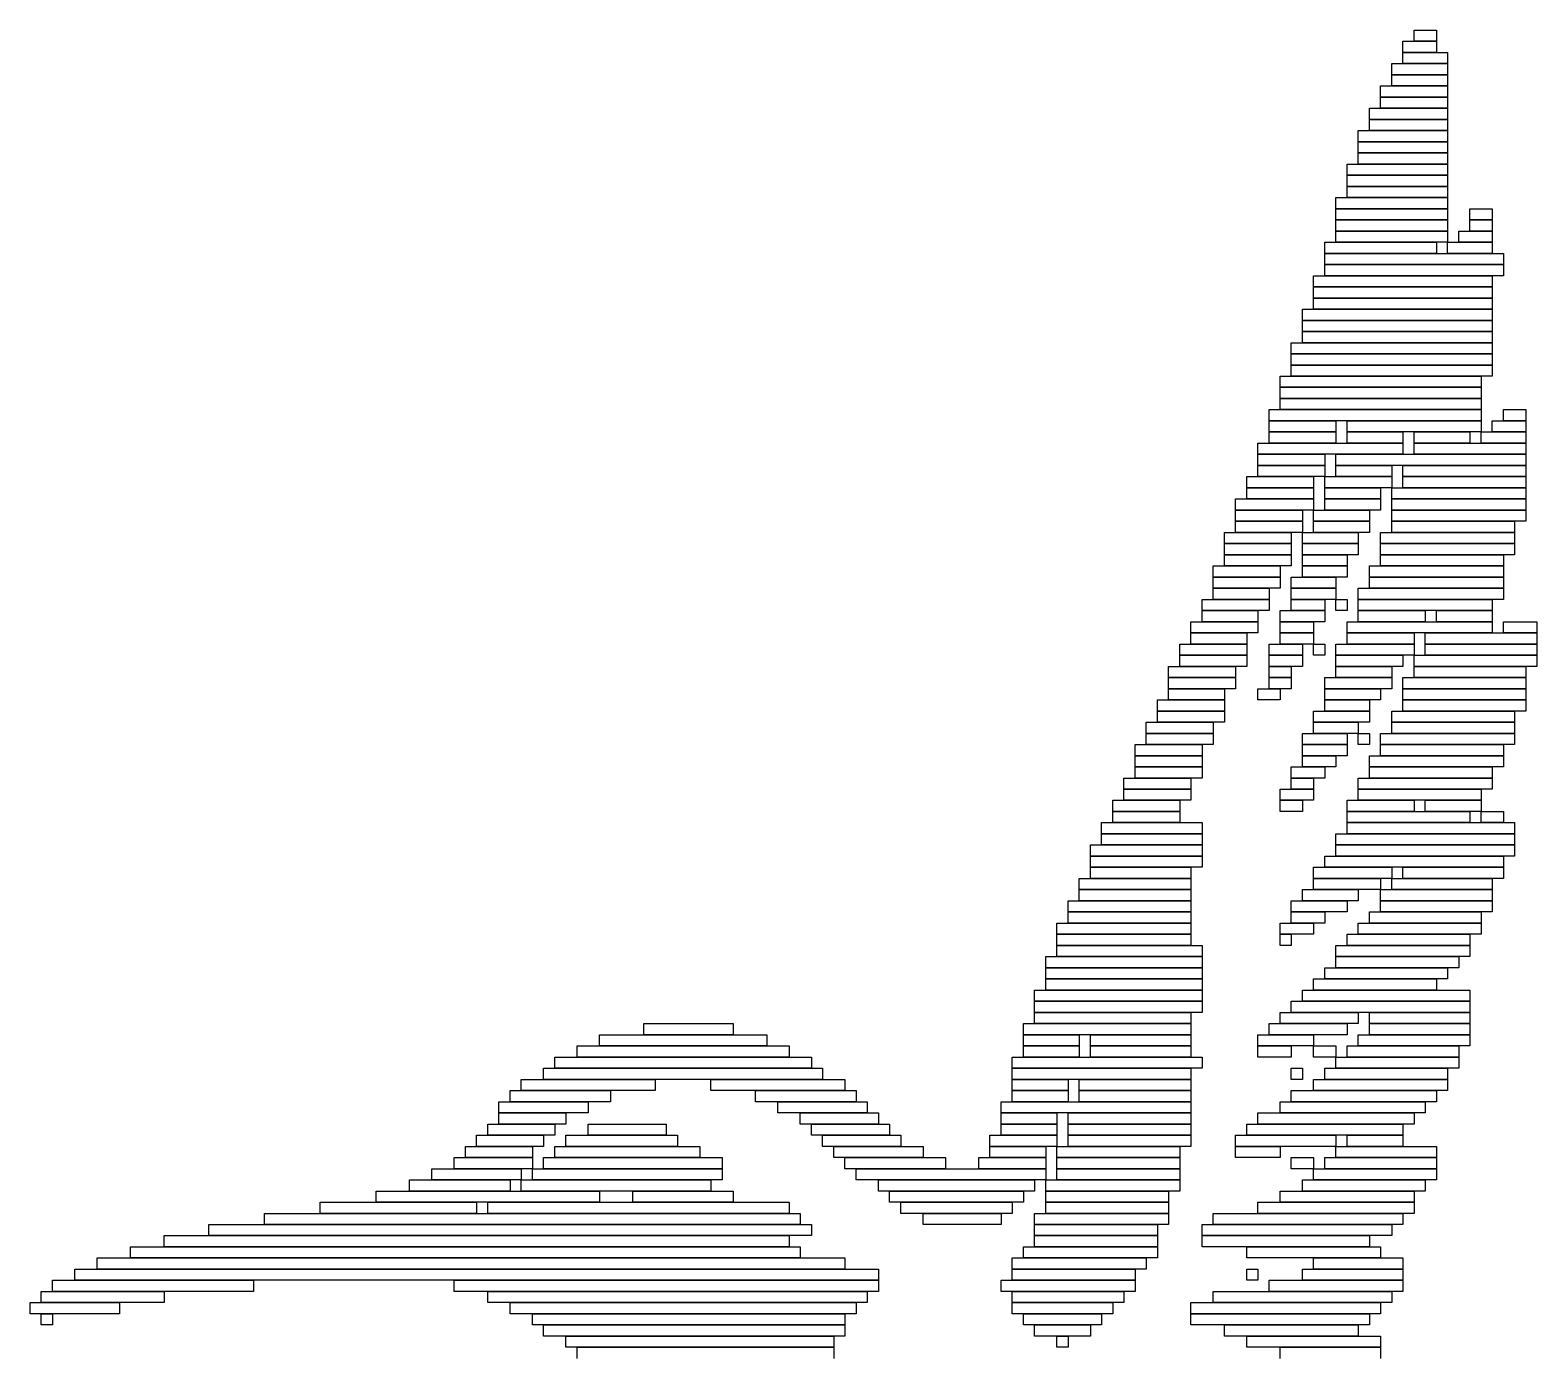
# Model space of a CAD drawing. Extents: x 404 to 600, y 389 to 616.
# Drawn here: x 424 to 559, y 497.5 to 616 of the extents above; entities that cross this region are included whole.
import ezdxf

# ---------------------------------------------------------------- set-up
doc = ezdxf.new("R2010")
doc.units = 0

msp = doc.modelspace()

# ---------------------------------------------------------------- linework, layer by layer
for p, q in [((548, 616), (550, 616)), ((548, 615), (548, 616)), ((550, 616), (550, 615)), ((547, 615), (550, 615)), ((547, 614), (547, 615)), ((550, 615), (548, 615)), ((550, 615), (550, 614)), ((546, 613), (551, 613)), ((546, 612), (546, 613)), ((550, 614), (547, 614)), ((547, 614), (551, 614)), ((547, 613), (547, 614)), ((551, 613), (547, 613)), ((551, 614), (551, 613)), ((551, 613), (551, 612)), ((551, 612), (546, 612)), ((546, 612), (551, 612)), ((546, 611), (546, 612)), ((551, 612), (551, 611)), ((545, 611), (551, 611)), ((545, 610), (545, 611)), ((551, 611), (546, 611)), ((551, 611), (551, 610)), ((544, 609), (551, 609)), ((544, 608), (544, 609)), ((551, 610), (545, 610)), ((545, 610), (551, 610)), ((545, 609), (545, 610)), ((551, 609), (545, 609)), ((551, 610), (551, 609)), ((551, 609), (551, 608)), ((551, 608), (544, 608)), ((544, 608), (551, 608)), ((544, 607), (544, 608)), ((551, 608), (551, 607)), ((543, 607), (551, 607)), ((543, 606), (543, 607)), ((551, 607), (544, 607)), ((551, 607), (551, 606)), ((551, 606), (543, 606)), ((543, 606), (551, 606)), ((543, 605), (543, 606)), ((551, 605), (543, 605)), ((543, 605), (551, 605)), ((543, 604), (543, 605)), ((551, 606), (551, 605)), ((551, 605), (551, 604)), ((542, 604), (551, 604)), ((542, 603), (542, 604)), ((551, 604), (543, 604)), ((551, 604), (551, 603)), ((551, 603), (542, 603)), ((542, 603), (551, 603)), ((542, 602), (542, 603)), ((551, 603), (551, 602)), ((541, 601), (551, 601)), ((541, 600), (541, 601)), ((551, 602), (542, 602)), ((542, 602), (551, 602)), ((542, 601), (542, 602)), ((551, 601), (542, 601)), ((551, 602), (551, 601)), ((551, 601), (551, 600)), ((551, 600), (541, 600)), ((541, 600), (551, 600)), ((541, 599), (541, 600)), ((551, 600), (551, 599)), ((553, 600), (555, 600)), ((553, 599), (553, 600)), ((555, 600), (555, 599)), ((551, 599), (541, 599)), ((541, 599), (551, 599)), ((541, 598), (541, 599)), ((551, 599), (551, 598)), ((555, 599), (553, 599)), ((553, 599), (555, 599)), ((553, 598), (553, 599)), ((555, 599), (555, 598)), ((540, 597), (550, 597)), ((540, 596), (540, 597)), ((551, 598), (541, 598)), ((541, 598), (551, 598)), ((541, 597), (541, 598)), ((551, 597), (541, 597)), ((550, 597), (550, 596)), ((551, 598), (551, 597)), ((551, 597), (555, 597)), ((551, 596), (551, 597)), ((552, 598), (555, 598)), ((552, 597), (552, 598)), ((555, 597), (552, 597)), ((555, 598), (553, 598)), ((555, 598), (555, 597)), ((555, 597), (555, 596)), ((550, 596), (540, 596)), ((540, 596), (556, 596)), ((540, 595), (540, 596)), ((555, 596), (551, 596)), ((556, 596), (556, 595)), ((556, 595), (540, 595)), ((540, 595), (556, 595)), ((540, 594), (540, 595)), ((556, 595), (556, 594)), ((539, 594), (555, 594)), ((539, 593), (539, 594)), ((555, 593), (539, 593)), ((539, 593), (555, 593)), ((539, 592), (539, 593)), ((556, 594), (540, 594)), ((555, 594), (555, 593)), ((555, 593), (555, 592)), ((555, 592), (539, 592)), ((539, 592), (555, 592)), ((539, 591), (539, 592)), ((555, 592), (555, 591)), ((538, 591), (555, 591)), ((538, 590), (538, 591)), ((555, 590), (538, 590)), ((538, 590), (555, 590)), ((538, 589), (538, 590)), ((555, 591), (539, 591)), ((555, 591), (555, 590)), ((555, 590), (555, 589)), ((555, 589), (538, 589)), ((538, 589), (555, 589)), ((538, 588), (538, 589)), ((555, 589), (555, 588)), ((537, 588), (555, 588)), ((537, 587), (537, 588)), ((555, 588), (538, 588)), ((555, 588), (555, 587)), ((555, 587), (537, 587)), ((537, 587), (555, 587)), ((537, 586), (537, 587)), ((555, 586), (537, 586)), ((537, 586), (555, 586)), ((537, 585), (537, 586)), ((555, 587), (555, 586)), ((555, 586), (555, 585)), ((536, 585), (554, 585)), ((536, 584), (536, 585)), ((555, 585), (537, 585)), ((554, 585), (554, 584)), ((554, 584), (536, 584)), ((536, 584), (554, 584)), ((536, 583), (536, 584)), ((554, 584), (554, 583)), ((535, 582), (554, 582)), ((535, 581), (535, 582)), ((554, 583), (536, 583)), ((536, 583), (554, 583)), ((536, 582), (536, 583)), ((554, 582), (536, 582)), ((554, 583), (554, 582)), ((554, 582), (554, 581)), ((556, 582), (558, 582)), ((556, 581), (556, 582)), ((558, 582), (558, 581)), ((554, 581), (535, 581)), ((535, 581), (541, 581)), ((535, 580), (535, 581)), ((541, 581), (541, 580)), ((542, 581), (554, 581)), ((542, 580), (542, 581)), ((554, 581), (554, 580)), ((555, 581), (558, 581)), ((555, 580), (555, 581)), ((558, 581), (556, 581)), ((558, 581), (558, 580)), ((541, 580), (535, 580)), ((535, 580), (541, 580)), ((535, 579), (535, 580)), ((541, 580), (541, 579)), ((554, 580), (542, 580)), ((542, 580), (547, 580)), ((542, 579), (542, 580)), ((547, 580), (547, 579)), ((548, 580), (553, 580)), ((548, 579), (548, 580)), ((553, 580), (553, 579)), ((554, 580), (558, 580)), ((554, 579), (554, 580)), ((558, 580), (555, 580)), ((558, 580), (558, 579)), ((534, 579), (547, 579)), ((534, 578), (534, 579)), ((547, 578), (534, 578)), ((534, 578), (540, 578)), ((534, 577), (534, 578)), ((541, 579), (535, 579)), ((540, 578), (540, 577)), ((541, 578), (558, 578)), ((541, 577), (541, 578)), ((547, 579), (542, 579)), ((547, 579), (547, 578)), ((553, 579), (548, 579)), ((548, 579), (558, 579)), ((548, 578), (548, 579)), ((558, 578), (548, 578)), ((558, 579), (554, 579)), ((558, 579), (558, 578)), ((558, 578), (558, 577)), ((540, 577), (534, 577)), ((534, 577), (540, 577)), ((534, 576), (534, 577)), ((540, 577), (540, 576)), ((558, 577), (541, 577)), ((541, 577), (546, 577)), ((541, 576), (541, 577)), ((546, 577), (546, 576)), ((547, 577), (558, 577)), ((547, 576), (547, 577)), ((558, 577), (558, 576)), ((533, 576), (539, 576)), ((533, 575), (533, 576)), ((540, 576), (534, 576)), ((539, 576), (539, 575)), ((540, 576), (546, 576)), ((540, 575), (540, 576)), ((546, 576), (541, 576)), ((546, 576), (546, 575)), ((558, 576), (547, 576)), ((547, 576), (558, 576)), ((547, 575), (547, 576)), ((558, 576), (558, 575)), ((532, 574), (539, 574)), ((532, 573), (532, 574)), ((539, 575), (533, 575)), ((533, 575), (539, 575)), ((533, 574), (533, 575)), ((539, 574), (533, 574)), ((539, 575), (539, 574)), ((539, 574), (539, 573)), ((546, 575), (540, 575)), ((540, 575), (545, 575)), ((540, 574), (540, 575)), ((545, 574), (540, 574)), ((540, 574), (545, 574)), ((540, 573), (540, 574)), ((545, 575), (545, 574)), ((545, 574), (545, 573)), ((546, 575), (558, 575)), ((546, 574), (546, 575)), ((558, 574), (546, 574)), ((546, 574), (558, 574)), ((546, 573), (546, 574)), ((558, 575), (547, 575)), ((558, 575), (558, 574)), ((558, 574), (558, 573)), ((539, 573), (532, 573)), ((532, 573), (538, 573)), ((532, 572), (532, 573)), ((538, 573), (538, 572)), ((539, 573), (544, 573)), ((539, 572), (539, 573)), ((545, 573), (540, 573)), ((544, 573), (544, 572)), ((558, 573), (546, 573)), ((546, 573), (558, 573)), ((546, 572), (546, 573)), ((558, 573), (558, 572)), ((538, 572), (532, 572)), ((532, 572), (538, 572)), ((532, 571), (532, 572)), ((538, 572), (538, 571)), ((544, 572), (539, 572)), ((539, 572), (544, 572)), ((539, 571), (539, 572)), ((544, 572), (544, 571)), ((558, 572), (546, 572)), ((546, 572), (557, 572)), ((546, 571), (546, 572)), ((557, 572), (557, 571)), ((531, 571), (537, 571)), ((531, 570), (531, 571)), ((537, 570), (531, 570)), ((531, 570), (537, 570)), ((531, 569), (531, 570)), ((538, 571), (532, 571)), ((537, 571), (537, 570)), ((537, 570), (537, 569)), ((538, 571), (543, 571)), ((538, 570), (538, 571)), ((543, 570), (538, 570)), ((538, 570), (543, 570)), ((538, 569), (538, 570)), ((544, 571), (539, 571)), ((543, 571), (543, 570)), ((543, 570), (543, 569)), ((545, 571), (557, 571)), ((545, 570), (545, 571)), ((557, 570), (545, 570)), ((545, 570), (557, 570)), ((545, 569), (545, 570)), ((557, 571), (546, 571)), ((557, 571), (557, 570)), ((557, 570), (557, 569)), ((537, 569), (531, 569)), ((531, 569), (537, 569)), ((531, 568), (531, 569)), ((537, 569), (537, 568)), ((543, 569), (538, 569)), ((538, 569), (542, 569)), ((538, 568), (538, 569)), ((542, 569), (542, 568)), ((557, 569), (545, 569)), ((545, 569), (556, 569)), ((545, 568), (545, 569)), ((556, 569), (556, 568)), ((530, 568), (536, 568)), ((530, 567), (530, 568)), ((536, 567), (530, 567)), ((530, 567), (536, 567)), ((530, 566), (530, 567)), ((537, 568), (531, 568)), ((536, 568), (536, 567)), ((536, 567), (536, 566)), ((537, 567), (541, 567)), ((537, 566), (537, 567)), ((542, 568), (538, 568)), ((538, 568), (542, 568)), ((538, 567), (538, 568)), ((542, 567), (538, 567)), ((541, 567), (541, 566)), ((542, 568), (542, 567)), ((544, 568), (556, 568)), ((544, 567), (544, 568)), ((556, 567), (544, 567)), ((544, 567), (556, 567)), ((544, 566), (544, 567)), ((556, 568), (545, 568)), ((556, 568), (556, 567)), ((556, 567), (556, 566)), ((536, 566), (530, 566)), ((530, 566), (535, 566)), ((530, 565), (530, 566)), ((535, 566), (535, 565)), ((541, 566), (537, 566)), ((537, 566), (541, 566)), ((537, 565), (537, 566)), ((541, 566), (541, 565)), ((543, 566), (556, 566)), ((543, 565), (543, 566)), ((556, 566), (544, 566)), ((556, 566), (556, 565)), ((529, 565), (535, 565)), ((529, 564), (529, 565)), ((535, 565), (530, 565)), ((535, 565), (535, 564)), ((541, 565), (537, 565)), ((537, 565), (540, 565)), ((537, 564), (537, 565)), ((540, 565), (540, 564)), ((541, 565), (542, 565)), ((541, 564), (541, 565)), ((542, 565), (542, 564)), ((556, 565), (543, 565)), ((543, 565), (555, 565)), ((543, 564), (543, 565)), ((555, 565), (555, 564)), ((528, 563), (534, 563)), ((528, 562), (528, 563)), ((535, 564), (529, 564)), ((529, 564), (534, 564)), ((529, 563), (529, 564)), ((534, 563), (529, 563)), ((534, 564), (534, 563)), ((534, 563), (534, 562)), ((536, 564), (540, 564)), ((536, 563), (536, 564)), ((540, 563), (536, 563)), ((536, 563), (539, 563)), ((536, 562), (536, 563)), ((540, 564), (537, 564)), ((539, 563), (539, 562)), ((540, 564), (540, 563)), ((542, 564), (541, 564)), ((542, 563), (555, 563)), ((542, 562), (542, 563)), ((555, 564), (543, 564)), ((543, 564), (549, 564)), ((543, 563), (543, 564)), ((549, 563), (543, 563)), ((549, 564), (549, 563)), ((550, 564), (555, 564)), ((550, 563), (550, 564)), ((555, 563), (550, 563)), ((555, 564), (555, 563)), ((555, 563), (555, 562)), ((556, 563), (559, 563)), ((556, 562), (556, 563)), ((559, 563), (559, 562)), ((534, 562), (528, 562)), ((528, 562), (533, 562)), ((528, 561), (528, 562)), ((533, 562), (533, 561)), ((539, 562), (536, 562)), ((536, 562), (539, 562)), ((536, 561), (536, 562)), ((539, 562), (539, 561)), ((555, 562), (542, 562)), ((542, 562), (548, 562)), ((542, 561), (542, 562)), ((548, 562), (548, 561)), ((549, 562), (559, 562)), ((549, 561), (549, 562)), ((559, 562), (556, 562)), ((559, 562), (559, 561)), ((527, 561), (533, 561)), ((527, 560), (527, 561)), ((533, 561), (528, 561)), ((533, 561), (533, 560)), ((535, 561), (538, 561)), ((535, 560), (535, 561)), ((539, 561), (536, 561)), ((538, 561), (538, 560)), ((539, 561), (540, 561)), ((539, 560), (539, 561)), ((540, 561), (540, 560)), ((541, 561), (548, 561)), ((541, 560), (541, 561)), ((548, 561), (542, 561)), ((548, 561), (548, 560)), ((559, 561), (549, 561)), ((549, 561), (559, 561)), ((549, 560), (549, 561)), ((559, 561), (559, 560)), ((526, 559), (532, 559)), ((526, 558), (526, 559)), ((533, 560), (527, 560)), ((527, 560), (533, 560)), ((527, 559), (527, 560)), ((533, 559), (527, 559)), ((532, 559), (532, 558)), ((533, 560), (533, 559)), ((538, 560), (535, 560)), ((535, 560), (538, 560)), ((535, 559), (535, 560)), ((538, 559), (535, 559)), ((535, 559), (537, 559)), ((535, 558), (535, 559)), ((537, 559), (537, 558)), ((538, 560), (538, 559)), ((540, 560), (539, 560)), ((548, 560), (541, 560)), ((541, 560), (547, 560)), ((541, 559), (541, 560)), ((547, 559), (541, 559)), ((541, 559), (546, 559)), ((541, 558), (541, 559)), ((546, 559), (546, 558)), ((547, 560), (547, 559)), ((548, 560), (559, 560)), ((548, 559), (548, 560)), ((559, 559), (548, 559)), ((548, 559), (558, 559)), ((548, 558), (548, 559)), ((559, 560), (549, 560)), ((558, 559), (558, 558)), ((559, 560), (559, 559)), ((532, 558), (526, 558)), ((526, 558), (532, 558)), ((526, 557), (526, 558)), ((532, 558), (532, 557)), ((537, 558), (535, 558)), ((535, 558), (537, 558)), ((535, 557), (535, 558)), ((537, 558), (537, 557)), ((540, 558), (546, 558)), ((540, 557), (540, 558)), ((546, 558), (541, 558)), ((546, 558), (546, 557)), ((547, 558), (558, 558)), ((547, 557), (547, 558)), ((558, 558), (548, 558)), ((558, 558), (558, 557)), ((532, 557), (526, 557)), ((526, 557), (531, 557)), ((526, 556), (526, 557)), ((531, 557), (531, 556)), ((534, 557), (536, 557)), ((534, 556), (534, 557)), ((537, 557), (535, 557)), ((536, 557), (536, 556)), ((546, 557), (540, 557)), ((540, 557), (545, 557)), ((540, 556), (540, 557)), ((545, 557), (545, 556)), ((558, 557), (547, 557)), ((547, 557), (558, 557)), ((547, 556), (547, 557)), ((558, 557), (558, 556)), ((525, 556), (531, 556)), ((525, 555), (525, 556)), ((531, 555), (525, 555)), ((525, 555), (531, 555)), ((525, 554), (525, 555)), ((531, 556), (526, 556)), ((531, 556), (531, 555)), ((531, 555), (531, 554)), ((536, 556), (534, 556)), ((539, 555), (544, 555)), ((539, 554), (539, 555)), ((545, 556), (540, 556)), ((540, 556), (544, 556)), ((540, 555), (540, 556)), ((544, 555), (540, 555)), ((544, 556), (544, 555)), ((544, 555), (544, 554)), ((546, 555), (557, 555)), ((546, 554), (546, 555)), ((558, 556), (547, 556)), ((547, 556), (558, 556)), ((547, 555), (547, 556)), ((558, 555), (547, 555)), ((557, 555), (557, 554)), ((558, 556), (558, 555)), ((524, 554), (530, 554)), ((524, 553), (524, 554)), ((531, 554), (525, 554)), ((530, 554), (530, 553)), ((544, 554), (539, 554)), ((539, 554), (543, 554)), ((539, 553), (539, 554)), ((543, 554), (543, 553)), ((557, 554), (546, 554)), ((546, 554), (557, 554)), ((546, 553), (546, 554)), ((557, 554), (557, 553)), ((530, 553), (524, 553)), ((524, 553), (530, 553)), ((524, 552), (524, 553)), ((530, 553), (530, 552)), ((538, 553), (542, 553)), ((538, 552), (538, 553)), ((543, 553), (539, 553)), ((542, 553), (542, 552)), ((543, 553), (544, 553)), ((543, 552), (543, 553)), ((544, 553), (544, 552)), ((545, 553), (557, 553)), ((545, 552), (545, 553)), ((557, 553), (546, 553)), ((557, 553), (557, 552)), ((523, 552), (529, 552)), ((523, 551), (523, 552)), ((529, 551), (523, 551)), ((523, 551), (529, 551)), ((523, 550), (523, 551)), ((530, 552), (524, 552)), ((529, 552), (529, 551)), ((529, 551), (529, 550)), ((542, 552), (538, 552)), ((538, 552), (542, 552)), ((538, 551), (538, 552)), ((542, 551), (538, 551)), ((538, 551), (541, 551)), ((538, 550), (538, 551)), ((541, 551), (541, 550)), ((542, 552), (542, 551)), ((544, 552), (543, 552)), ((544, 551), (556, 551)), ((544, 550), (544, 551)), ((557, 552), (545, 552)), ((545, 552), (556, 552)), ((545, 551), (545, 552)), ((556, 551), (545, 551)), ((556, 552), (556, 551)), ((556, 551), (556, 550)), ((529, 550), (523, 550)), ((523, 550), (529, 550)), ((523, 549), (523, 550)), ((529, 550), (529, 549)), ((537, 550), (540, 550)), ((537, 549), (537, 550)), ((541, 550), (538, 550)), ((540, 550), (540, 549)), ((556, 550), (544, 550)), ((544, 550), (555, 550)), ((544, 549), (544, 550)), ((555, 550), (555, 549)), ((522, 549), (528, 549)), ((522, 548), (522, 549)), ((529, 549), (523, 549)), ((528, 549), (528, 548)), ((540, 549), (537, 549)), ((537, 549), (539, 549)), ((537, 548), (537, 549)), ((539, 549), (539, 548)), ((543, 549), (555, 549)), ((543, 548), (543, 549)), ((555, 549), (544, 549)), ((555, 549), (555, 548)), ((521, 547), (527, 547)), ((521, 546), (521, 547)), ((528, 548), (522, 548)), ((522, 548), (528, 548)), ((522, 547), (522, 548)), ((528, 547), (522, 547)), ((527, 547), (527, 546)), ((528, 548), (528, 547)), ((536, 548), (539, 548)), ((536, 547), (536, 548)), ((539, 547), (536, 547)), ((536, 547), (538, 547)), ((536, 546), (536, 547)), ((539, 548), (537, 548)), ((538, 547), (538, 546)), ((539, 548), (539, 547)), ((542, 547), (548, 547)), ((542, 546), (542, 547)), ((555, 548), (543, 548)), ((543, 548), (554, 548)), ((543, 547), (543, 548)), ((554, 547), (543, 547)), ((548, 547), (548, 546)), ((549, 547), (554, 547)), ((549, 546), (549, 547)), ((554, 548), (554, 547)), ((554, 547), (554, 546)), ((527, 546), (521, 546)), ((521, 546), (527, 546)), ((521, 545), (521, 546)), ((527, 546), (527, 545)), ((538, 546), (536, 546)), ((548, 546), (542, 546)), ((542, 546), (553, 546)), ((542, 545), (542, 546)), ((554, 546), (549, 546)), ((553, 546), (553, 545)), ((554, 546), (556, 546)), ((554, 545), (554, 546)), ((556, 546), (556, 545)), ((520, 545), (529, 545)), ((520, 544), (520, 545)), ((527, 545), (521, 545)), ((529, 545), (529, 544)), ((553, 545), (542, 545)), ((542, 545), (557, 545)), ((542, 544), (542, 545)), ((556, 545), (554, 545)), ((557, 545), (557, 544)), ((519, 543), (529, 543)), ((519, 542), (519, 543)), ((529, 544), (520, 544)), ((520, 544), (529, 544)), ((520, 543), (520, 544)), ((529, 543), (520, 543)), ((529, 544), (529, 543)), ((529, 543), (529, 542)), ((541, 544), (557, 544)), ((541, 543), (541, 544)), ((557, 543), (541, 543)), ((541, 543), (557, 543)), ((541, 542), (541, 543)), ((557, 544), (542, 544)), ((557, 544), (557, 543)), ((557, 543), (557, 542)), ((529, 542), (519, 542)), ((519, 542), (529, 542)), ((519, 541), (519, 542)), ((529, 542), (529, 541)), ((540, 542), (556, 542)), ((540, 541), (540, 542)), ((557, 542), (541, 542)), ((556, 542), (556, 541)), ((518, 540), (528, 540)), ((518, 539), (518, 540)), ((529, 541), (519, 541)), ((519, 541), (528, 541)), ((519, 540), (519, 541)), ((528, 540), (519, 540)), ((528, 541), (528, 540)), ((528, 540), (528, 539)), ((539, 541), (546, 541)), ((539, 540), (539, 541)), ((546, 540), (539, 540)), ((539, 540), (545, 540)), ((539, 539), (539, 540)), ((556, 541), (540, 541)), ((545, 540), (545, 539)), ((546, 541), (546, 540)), ((546, 540), (555, 540)), ((546, 539), (546, 540)), ((547, 541), (556, 541)), ((547, 540), (547, 541)), ((556, 540), (547, 540)), ((555, 540), (555, 539)), ((556, 541), (556, 540)), ((528, 539), (518, 539)), ((518, 539), (528, 539)), ((518, 538), (518, 539)), ((528, 539), (528, 538)), ((538, 539), (543, 539)), ((538, 538), (538, 539)), ((545, 539), (539, 539)), ((543, 539), (543, 538)), ((545, 539), (555, 539)), ((545, 538), (545, 539)), ((555, 539), (546, 539)), ((555, 539), (555, 538)), ((517, 538), (528, 538)), ((517, 537), (517, 538)), ((528, 538), (518, 538)), ((528, 538), (528, 537)), ((537, 538), (542, 538)), ((537, 537), (537, 538)), ((543, 538), (538, 538)), ((542, 538), (542, 537)), ((555, 538), (545, 538)), ((545, 538), (555, 538)), ((545, 537), (545, 538)), ((555, 538), (555, 537)), ((516, 536), (528, 536)), ((516, 535), (516, 536)), ((528, 537), (517, 537)), ((517, 537), (528, 537)), ((517, 536), (517, 537)), ((528, 536), (517, 536)), ((528, 537), (528, 536)), ((528, 536), (528, 535)), ((536, 536), (539, 536)), ((536, 535), (536, 536)), ((542, 537), (537, 537)), ((537, 537), (540, 537)), ((537, 536), (537, 537)), ((540, 536), (537, 536)), ((539, 536), (539, 535)), ((540, 537), (540, 536)), ((543, 536), (554, 536)), ((543, 535), (543, 536)), ((544, 537), (554, 537)), ((544, 536), (544, 537)), ((554, 536), (544, 536)), ((555, 537), (545, 537)), ((554, 537), (554, 536)), ((554, 536), (554, 535)), ((528, 535), (516, 535)), ((516, 535), (528, 535)), ((516, 534), (516, 535)), ((528, 535), (528, 534)), ((539, 535), (536, 535)), ((536, 535), (537, 535)), ((536, 534), (536, 535)), ((537, 535), (537, 534)), ((542, 535), (553, 535)), ((542, 534), (542, 535)), ((554, 535), (543, 535)), ((553, 535), (553, 534)), ((528, 534), (516, 534)), ((516, 534), (529, 534)), ((516, 533), (516, 534)), ((529, 534), (529, 533)), ((537, 534), (536, 534)), ((541, 534), (553, 534)), ((541, 533), (541, 534)), ((553, 534), (542, 534)), ((553, 534), (553, 533)), ((515, 533), (529, 533)), ((515, 532), (515, 533)), ((529, 532), (515, 532)), ((515, 532), (529, 532)), ((515, 531), (515, 532)), ((529, 533), (516, 533)), ((529, 533), (529, 532)), ((529, 532), (529, 531)), ((540, 532), (551, 532)), ((540, 531), (540, 532)), ((553, 533), (541, 533)), ((541, 533), (552, 533)), ((541, 532), (541, 533)), ((552, 532), (541, 532)), ((551, 532), (551, 531)), ((552, 533), (552, 532)), ((529, 531), (515, 531)), ((515, 531), (529, 531)), ((515, 530), (515, 531)), ((529, 531), (529, 530)), ((539, 531), (550, 531)), ((539, 530), (539, 531)), ((551, 531), (540, 531)), ((550, 531), (550, 530)), ((514, 530), (529, 530)), ((514, 529), (514, 530)), ((529, 530), (515, 530)), ((529, 530), (529, 529)), ((538, 530), (553, 530)), ((538, 529), (538, 530)), ((550, 530), (539, 530)), ((553, 530), (553, 529)), ((529, 529), (514, 529)), ((514, 529), (529, 529)), ((514, 528), (514, 529)), ((529, 528), (514, 528)), ((514, 528), (528, 528)), ((514, 527), (514, 528)), ((528, 528), (528, 527)), ((529, 529), (529, 528)), ((536, 528), (543, 528)), ((536, 527), (536, 528)), ((537, 529), (553, 529)), ((537, 528), (537, 529)), ((553, 528), (537, 528)), ((553, 529), (538, 529)), ((543, 528), (543, 527)), ((544, 528), (553, 528)), ((544, 527), (544, 528)), ((553, 529), (553, 528)), ((553, 528), (553, 527)), ((479, 527), (487, 527)), ((479, 526), (479, 527)), ((487, 527), (487, 526)), ((513, 527), (528, 527)), ((513, 526), (513, 527)), ((528, 527), (514, 527)), ((528, 527), (528, 526)), ((535, 527), (542, 527)), ((535, 526), (535, 527)), ((543, 527), (536, 527)), ((542, 527), (542, 526)), ((553, 527), (544, 527)), ((544, 527), (553, 527)), ((544, 526), (544, 527)), ((553, 527), (553, 526)), ((475, 526), (490, 526)), ((475, 525), (475, 526)), ((487, 526), (479, 526)), ((490, 526), (490, 525)), ((528, 526), (513, 526)), ((513, 526), (518, 526)), ((513, 525), (513, 526)), ((518, 526), (518, 525)), ((519, 526), (528, 526)), ((519, 525), (519, 526)), ((528, 526), (528, 525)), ((534, 526), (539, 526)), ((534, 525), (534, 526)), ((542, 526), (535, 526)), ((539, 526), (539, 525)), ((543, 526), (553, 526)), ((543, 525), (543, 526)), ((553, 526), (544, 526)), ((553, 526), (553, 525)), ((471, 524), (494, 524)), ((471, 523), (471, 524)), ((473, 525), (492, 525)), ((473, 524), (473, 525)), ((492, 524), (473, 524)), ((490, 525), (475, 525)), ((492, 525), (492, 524)), ((494, 524), (494, 523)), ((512, 524), (529, 524)), ((512, 523), (512, 524)), ((518, 525), (513, 525)), ((513, 525), (518, 525)), ((513, 524), (513, 525)), ((518, 524), (513, 524)), ((518, 525), (518, 524)), ((528, 525), (519, 525)), ((519, 525), (528, 525)), ((519, 524), (519, 525)), ((528, 524), (519, 524)), ((528, 525), (528, 524)), ((529, 524), (529, 523)), ((539, 525), (534, 525)), ((534, 525), (537, 525)), ((534, 524), (534, 525)), ((537, 524), (534, 524)), ((537, 525), (537, 524)), ((539, 525), (541, 525)), ((539, 524), (539, 525)), ((541, 524), (539, 524)), ((541, 525), (541, 524)), ((541, 524), (552, 524)), ((541, 523), (541, 524)), ((542, 525), (552, 525)), ((542, 524), (542, 525)), ((552, 524), (542, 524)), ((553, 525), (543, 525)), ((552, 525), (552, 524)), ((552, 524), (552, 523)), ((470, 523), (495, 523)), ((470, 522), (470, 523)), ((494, 523), (471, 523)), ((495, 523), (495, 522)), ((529, 523), (512, 523)), ((512, 523), (528, 523)), ((512, 522), (512, 523)), ((528, 523), (528, 522)), ((537, 523), (538, 523)), ((537, 522), (537, 523)), ((538, 523), (538, 522)), ((540, 523), (551, 523)), ((540, 522), (540, 523)), ((552, 523), (541, 523)), ((551, 523), (551, 522)), ((468, 522), (480, 522)), ((468, 521), (468, 522)), ((495, 522), (470, 522)), ((480, 522), (480, 521)), ((485, 522), (497, 522)), ((485, 521), (485, 522)), ((497, 522), (497, 521)), ((528, 522), (512, 522)), ((512, 522), (517, 522)), ((512, 521), (512, 522)), ((517, 522), (517, 521)), ((518, 522), (528, 522)), ((518, 521), (518, 522)), ((528, 522), (528, 521)), ((538, 522), (537, 522)), ((539, 522), (551, 522)), ((539, 521), (539, 522)), ((551, 522), (540, 522)), ((551, 522), (551, 521)), ((466, 520), (474, 520)), ((466, 519), (466, 520)), ((467, 521), (476, 521)), ((467, 520), (467, 521)), ((476, 520), (467, 520)), ((480, 521), (468, 521)), ((474, 520), (474, 519)), ((476, 521), (476, 520)), ((497, 521), (485, 521)), ((489, 521), (498, 521)), ((489, 520), (489, 521)), ((498, 520), (489, 520)), ((491, 520), (499, 520)), ((491, 519), (491, 520)), ((498, 521), (498, 520)), ((499, 520), (499, 519)), ((511, 520), (528, 520)), ((511, 519), (511, 520)), ((517, 521), (512, 521)), ((512, 521), (517, 521)), ((512, 520), (512, 521)), ((517, 520), (512, 520)), ((517, 521), (517, 520)), ((528, 521), (518, 521)), ((518, 521), (528, 521)), ((518, 520), (518, 521)), ((528, 520), (518, 520)), ((528, 521), (528, 520)), ((528, 520), (528, 519)), ((536, 520), (549, 520)), ((536, 519), (536, 520)), ((537, 521), (550, 521)), ((537, 520), (537, 521)), ((550, 520), (537, 520)), ((551, 521), (539, 521)), ((549, 520), (549, 519)), ((550, 521), (550, 520)), ((474, 519), (466, 519)), ((466, 519), (472, 519)), ((466, 518), (466, 519)), ((472, 519), (472, 518)), ((499, 519), (491, 519)), ((493, 519), (500, 519)), ((493, 518), (493, 519)), ((500, 519), (500, 518)), ((528, 519), (511, 519)), ((511, 519), (516, 519)), ((511, 518), (511, 519)), ((516, 519), (516, 518)), ((517, 519), (528, 519)), ((517, 518), (517, 519)), ((528, 519), (528, 518)), ((534, 519), (548, 519)), ((534, 518), (534, 519)), ((549, 519), (536, 519)), ((548, 519), (548, 518)), ((465, 518), (471, 518)), ((465, 517), (465, 518)), ((472, 518), (466, 518)), ((471, 518), (471, 517)), ((474, 518), (481, 518)), ((474, 517), (474, 518)), ((481, 518), (481, 517)), ((500, 518), (493, 518)), ((494, 518), (501, 518)), ((494, 517), (494, 518)), ((501, 518), (501, 517)), ((516, 518), (511, 518)), ((511, 518), (516, 518)), ((511, 517), (511, 518)), ((516, 518), (516, 517)), ((528, 518), (517, 518)), ((517, 518), (528, 518)), ((517, 517), (517, 518)), ((528, 518), (528, 517)), ((533, 518), (547, 518)), ((533, 517), (533, 518)), ((548, 518), (534, 518)), ((547, 518), (547, 517)), ((463, 516), (469, 516)), ((463, 515), (463, 516)), ((464, 517), (470, 517)), ((464, 516), (464, 517)), ((470, 516), (464, 516)), ((471, 517), (465, 517)), ((469, 516), (469, 515)), ((470, 517), (470, 516)), ((471, 516), (484, 516)), ((471, 515), (471, 516)), ((472, 517), (482, 517)), ((472, 516), (472, 517)), ((482, 516), (472, 516)), ((481, 517), (474, 517)), ((482, 517), (482, 516)), ((484, 516), (484, 515)), ((501, 517), (494, 517)), ((495, 517), (502, 517)), ((495, 516), (495, 517)), ((502, 516), (495, 516)), ((496, 516), (504, 516)), ((496, 515), (496, 516)), ((502, 517), (502, 516)), ((504, 516), (504, 515)), ((510, 517), (516, 517)), ((510, 516), (510, 517)), ((516, 516), (510, 516)), ((510, 516), (515, 516)), ((510, 515), (510, 516)), ((516, 517), (511, 517)), ((515, 516), (515, 515)), ((516, 517), (516, 516)), ((516, 516), (527, 516)), ((516, 515), (516, 516)), ((528, 517), (517, 517)), ((517, 517), (528, 517)), ((517, 516), (517, 517)), ((528, 516), (517, 516)), ((527, 516), (527, 515)), ((528, 517), (528, 516)), ((532, 517), (541, 517)), ((532, 516), (532, 517)), ((541, 516), (532, 516)), ((532, 516), (536, 516)), ((532, 515), (532, 516)), ((547, 517), (533, 517)), ((536, 516), (536, 515)), ((541, 517), (541, 516)), ((541, 516), (550, 516)), ((541, 515), (541, 516)), ((542, 517), (547, 517)), ((542, 516), (542, 517)), ((547, 516), (542, 516)), ((547, 517), (547, 516)), ((550, 516), (550, 515)), ((462, 515), (469, 515)), ((462, 514), (462, 515)), ((469, 515), (463, 515)), ((469, 515), (469, 514)), ((470, 515), (486, 515)), ((470, 514), (470, 515)), ((484, 515), (471, 515)), ((486, 515), (486, 514)), ((504, 515), (496, 515)), ((497, 515), (506, 515)), ((497, 514), (497, 515)), ((506, 515), (506, 514)), ((509, 515), (515, 515)), ((509, 514), (509, 515)), ((515, 515), (510, 515)), ((515, 515), (515, 514)), ((527, 515), (516, 515)), ((516, 515), (527, 515)), ((516, 514), (516, 515)), ((527, 515), (527, 514)), ((536, 515), (532, 515)), ((537, 515), (539, 515)), ((537, 514), (537, 515)), ((539, 515), (539, 514)), ((540, 515), (550, 515)), ((540, 514), (540, 515)), ((550, 515), (541, 515)), ((550, 515), (550, 514)), ((458, 513), (467, 513)), ((458, 512), (458, 513)), ((460, 514), (468, 514)), ((460, 513), (460, 514)), ((468, 513), (460, 513)), ((469, 514), (462, 514)), ((467, 513), (467, 512)), ((468, 514), (468, 513)), ((468, 513), (485, 513)), ((468, 512), (468, 513)), ((469, 514), (486, 514)), ((469, 513), (469, 514)), ((486, 513), (469, 513)), ((486, 514), (470, 514)), ((485, 513), (485, 512)), ((486, 514), (486, 513)), ((506, 514), (497, 514)), ((498, 514), (515, 514)), ((498, 513), (498, 514)), ((515, 513), (498, 513)), ((500, 513), (514, 513)), ((500, 512), (500, 513)), ((515, 514), (509, 514)), ((514, 513), (514, 512)), ((515, 514), (515, 513)), ((515, 513), (527, 513)), ((515, 512), (515, 513)), ((527, 514), (516, 514)), ((516, 514), (527, 514)), ((516, 513), (516, 514)), ((527, 513), (516, 513)), ((527, 514), (527, 513)), ((527, 513), (527, 512)), ((539, 514), (537, 514)), ((538, 513), (549, 513)), ((538, 512), (538, 513)), ((539, 514), (550, 514)), ((539, 513), (539, 514)), ((550, 513), (539, 513)), ((550, 514), (540, 514)), ((549, 513), (549, 512)), ((550, 514), (550, 513)), ((455, 512), (475, 512)), ((455, 511), (455, 512)), ((467, 512), (458, 512)), ((485, 512), (468, 512)), ((475, 512), (475, 511)), ((478, 512), (487, 512)), ((478, 511), (478, 512)), ((487, 512), (487, 511)), ((514, 512), (500, 512)), ((501, 512), (513, 512)), ((501, 511), (501, 512)), ((513, 512), (513, 511)), ((527, 512), (515, 512)), ((515, 512), (526, 512)), ((515, 511), (515, 512)), ((526, 512), (526, 511)), ((536, 512), (548, 512)), ((536, 511), (536, 512)), ((549, 512), (538, 512)), ((548, 512), (548, 511)), ((450, 511), (464, 511)), ((450, 510), (450, 511)), ((475, 511), (455, 511)), ((464, 511), (464, 510)), ((465, 511), (492, 511)), ((465, 510), (465, 511)), ((487, 511), (478, 511)), ((492, 511), (492, 510)), ((513, 511), (501, 511)), ((502, 511), (512, 511)), ((502, 510), (502, 511)), ((512, 511), (512, 510)), ((526, 511), (515, 511)), ((515, 511), (526, 511)), ((515, 510), (515, 511)), ((526, 511), (526, 510)), ((534, 511), (548, 511)), ((534, 510), (534, 511)), ((548, 511), (536, 511)), ((548, 511), (548, 510)), ((440, 509), (494, 509)), ((440, 508), (440, 509)), ((445, 510), (493, 510)), ((445, 509), (445, 510)), ((493, 509), (445, 509)), ((464, 510), (450, 510)), ((492, 510), (465, 510)), ((493, 510), (493, 509)), ((494, 509), (494, 508)), ((512, 510), (502, 510)), ((504, 510), (511, 510)), ((504, 509), (504, 510)), ((511, 509), (504, 509)), ((511, 510), (511, 509)), ((514, 510), (526, 510)), ((514, 509), (514, 510)), ((526, 509), (514, 509)), ((514, 509), (525, 509)), ((514, 508), (514, 509)), ((526, 510), (515, 510)), ((525, 509), (525, 508)), ((526, 510), (526, 509)), ((529, 509), (546, 509)), ((529, 508), (529, 509)), ((530, 510), (547, 510)), ((530, 509), (530, 510)), ((547, 509), (530, 509)), ((548, 510), (534, 510)), ((546, 509), (546, 508)), ((547, 510), (547, 509)), ((436, 508), (492, 508)), ((436, 507), (436, 508)), ((494, 508), (440, 508)), ((492, 508), (492, 507)), ((525, 508), (514, 508)), ((514, 508), (525, 508)), ((514, 507), (514, 508)), ((525, 508), (525, 507)), ((546, 508), (529, 508)), ((529, 508), (544, 508)), ((529, 507), (529, 508)), ((544, 508), (544, 507)), ((433, 507), (493, 507)), ((433, 506), (433, 507)), ((492, 507), (436, 507)), ((493, 507), (493, 506)), ((513, 507), (525, 507)), ((513, 506), (513, 507)), ((525, 507), (514, 507)), ((525, 507), (525, 506)), ((544, 507), (529, 507)), ((533, 507), (545, 507)), ((533, 506), (533, 507)), ((545, 507), (545, 506)), ((428, 505), (500, 505)), ((428, 504), (428, 505)), ((430, 506), (497, 506)), ((430, 505), (430, 506)), ((497, 505), (430, 505)), ((493, 506), (433, 506)), ((497, 506), (497, 505)), ((500, 505), (500, 504)), ((512, 506), (524, 506)), ((512, 505), (512, 506)), ((524, 505), (512, 505)), ((512, 505), (523, 505)), ((512, 504), (512, 505)), ((525, 506), (513, 506)), ((523, 505), (523, 504)), ((524, 506), (524, 505)), ((545, 506), (533, 506)), ((533, 505), (534, 505)), ((533, 504), (533, 505)), ((534, 505), (534, 504)), ((538, 505), (547, 505)), ((538, 504), (538, 505)), ((539, 506), (547, 506)), ((539, 505), (539, 506)), ((547, 505), (539, 505)), ((547, 506), (547, 505)), ((547, 505), (547, 504)), ((426, 504), (444, 504)), ((426, 503), (426, 504)), ((500, 504), (428, 504)), ((444, 504), (444, 503)), ((462, 504), (500, 504)), ((462, 503), (462, 504)), ((500, 504), (500, 503)), ((511, 504), (523, 504)), ((511, 503), (511, 504)), ((523, 504), (512, 504)), ((523, 504), (523, 503)), ((534, 504), (533, 504)), ((535, 504), (547, 504)), ((535, 503), (535, 504)), ((547, 504), (538, 504)), ((547, 504), (547, 503)), ((425, 503), (436, 503)), ((425, 502), (425, 503)), ((444, 503), (426, 503)), ((436, 503), (436, 502)), ((500, 503), (462, 503)), ((465, 503), (499, 503)), ((465, 502), (465, 503)), ((499, 503), (499, 502)), ((523, 503), (511, 503)), ((512, 503), (522, 503)), ((512, 502), (512, 503)), ((522, 503), (522, 502)), ((530, 503), (546, 503)), ((530, 502), (530, 503)), ((547, 503), (535, 503)), ((546, 503), (546, 502)), ((424, 502), (432, 502)), ((424, 501), (424, 502)), ((432, 501), (424, 501)), ((436, 502), (425, 502)), ((425, 501), (426, 501)), ((425, 500), (425, 501)), ((426, 501), (426, 500)), ((432, 502), (432, 501)), ((499, 502), (465, 502)), ((467, 502), (498, 502)), ((467, 501), (467, 502)), ((498, 501), (467, 501)), ((469, 501), (497, 501)), ((469, 500), (469, 501)), ((497, 501), (497, 500)), ((498, 502), (498, 501)), ((522, 502), (512, 502)), ((512, 502), (521, 502)), ((512, 501), (512, 502)), ((521, 501), (512, 501)), ((513, 501), (520, 501)), ((513, 500), (513, 501)), ((520, 501), (520, 500)), ((521, 502), (521, 501)), ((528, 502), (545, 502)), ((528, 501), (528, 502)), ((545, 501), (528, 501)), ((528, 501), (544, 501)), ((528, 500), (528, 501)), ((546, 502), (530, 502)), ((544, 501), (544, 500)), ((545, 502), (545, 501)), ((426, 500), (425, 500)), ((497, 500), (469, 500)), ((470, 500), (497, 500)), ((470, 499), (470, 500)), ((497, 500), (497, 499)), ((520, 500), (513, 500)), ((514, 500), (519, 500)), ((514, 499), (514, 500)), ((519, 500), (519, 499)), ((544, 500), (528, 500)), ((531, 500), (543, 500)), ((531, 499), (531, 500)), ((543, 500), (543, 499)), ((497, 499), (470, 499)), ((472, 499), (496, 499)), ((472, 498), (472, 499)), ((496, 499), (496, 498)), ((519, 499), (514, 499)), ((516, 499), (517, 499)), ((516, 498), (516, 499)), ((517, 499), (517, 498)), ((543, 499), (531, 499)), ((533, 499), (545, 499)), ((533, 498), (533, 499)), ((545, 499), (545, 498)), ((496, 498), (472, 498)), ((473, 498), (496, 498)), ((473, 497), (473, 498)), ((496, 498), (496, 497)), ((517, 498), (516, 498)), ((545, 498), (533, 498)), ((536, 498), (545, 498)), ((536, 497), (536, 498)), ((545, 498), (545, 497))]:
    msp.add_line(p, q)

doc.saveas('drawing.dxf')
